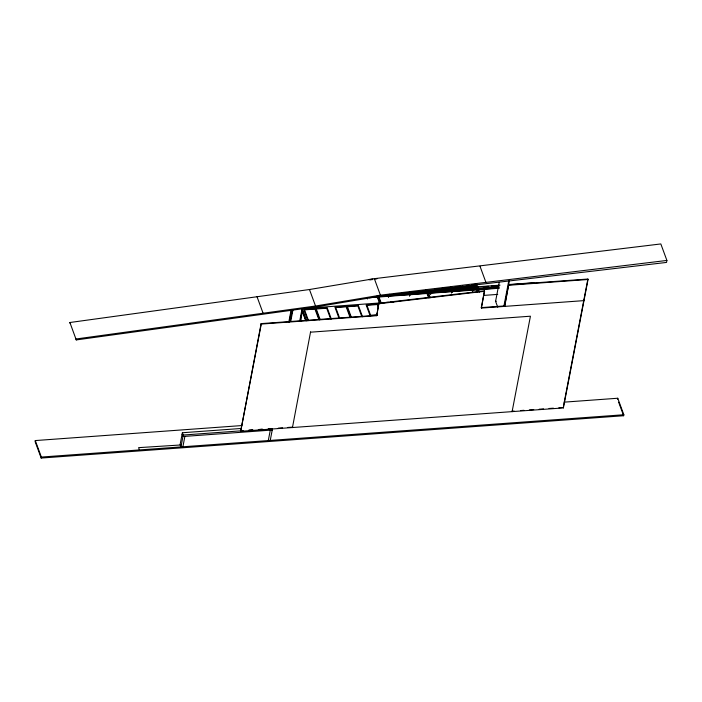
<?xml version="1.0" encoding="UTF-8"?>
<svg xmlns="http://www.w3.org/2000/svg" width="702" height="702" viewBox="0 0 702 702"><rect width="100%" height="100%" fill="white"/><g stroke="black" fill="none" stroke-linecap="round" stroke-linejoin="round"><path stroke-width="1.05" d="M241.83 425.561L35.293 440.566L35.1 441.558L41.172 458.055L623.639 415.733L623.832 414.75L617.76 398.245L564.215 402.141M41.172 458.055L41.357 457.063L35.293 440.566M182.388 432.748L180.098 444.647L180.94 446.937L183.231 435.038L182.388 432.748L241.181 428.474M182.889 446.797L184.88 436.381M261.109 323.613L261.276 324.07L376.737 315.681L378.861 303.273L484.503 290.821L481.282 307.616L504.58 305.923L504.747 306.379L508.634 284.793L587.881 279.036L588.048 279.493L563.39 407.915L240.689 431.282L261.109 323.613L377.579 315.216M240.689 431.282L261.276 324.07M288.812 321.981L291.076 310.187M289.259 322.341L291.734 309.433M290.145 321.472L292.418 309.643M290.725 321.428L292.997 309.6M268.287 440.593L270.288 430.168M270.226 440.444L272.516 428.553L268.155 428.869M299.631 321.481L302.106 308.608L388.434 302.334M300.158 321.446L302.255 310.512L306.037 320.796M310.609 331.713L292.444 427.606L292.278 427.149L287.969 427.448M376.737 315.681L378.861 303.273M389.61 294.357L388.425 297.472M389.408 295.779L389.689 294.357M409.828 292.418L410.003 292.822M406.467 292.637L410.468 292.374L409.459 295.937L410.547 292.365M411.363 292.778L411.205 292.26M431.598 290.839L431.493 292.716L430.58 294.401L430.414 293.945M432.414 291.251L432.248 290.795M452.088 289.759L451.904 289.364M452.632 289.312L451.535 292.883L452.799 289.768M452.448 291.198L452.72 289.777M473.569 289.663L473.323 289.206L472.578 291.356L473.841 288.241M474.324 287.732L474.499 288.136M475.482 286.741L475.561 286.302L441.848 288.75M583.818 300.166L583.985 300.623L481.449 308.073L484.503 290.821M497.727 307.151L495.586 301.325L499.227 282.38M503.878 306.248L508.731 280.975L509.38 280.932L504.527 306.195M563.425 406.388L587.881 279.036M617.567 399.236L617.76 398.245M666.9 260.442L666.523 262.425L380.23 296.156L315.347 307.011L76.264 339.926L69.902 322.508L309.468 289.522L374.341 278.668L660.828 243.945L666.9 260.442L380.414 295.173L315.54 306.019L75.974 339.005L76.264 339.926M379.606 303.44L379.843 302.544L379.668 303.431L377.123 296.516M414.092 292.085L414.18 291.637M414.671 292.041L414.768 291.602M426 291.216L426.684 290.76M438.487 290.312L438.583 289.865L437.908 290.347L437.434 289.066M450.386 287.1L449.815 289.487L449.341 288.206M450.394 289.443L450.965 287.057M462.872 286.188L461.723 288.619L461.249 287.337M462.302 288.575L462.407 288.162M475.017 284.336L474.315 287.302L473.631 287.759L473.157 286.477L473.657 284.389M474.219 287.715L474.315 287.302M462.293 286.232L461.819 288.18M474.438 284.38L473.727 287.311M369.226 279.835L372.578 279.185M409.529 295.937L410.196 293.796M451.368 292.427L451.614 292.874L452.36 290.733L452.527 291.19M473.402 289.206L472.411 290.891M379.027 303.729L484.67 291.277M374.745 279.027L376.913 278.87M372.648 279.405L369.322 279.422M370.305 279.756L372.472 279.598M471.56 284.845L473.727 284.687M459.231 286.864L463.566 286.548M465.742 286.39L473.332 285.837M441.944 288.346L444.112 288.189M447.367 287.952L473.402 286.056M435.266 289.005L437.443 288.847M441.777 288.531L447.2 288.136M450.456 287.899L455.879 287.504M459.134 287.267L473.236 286.249M435.337 289.224L439.698 288.908M447.218 288.794L449.394 288.636M455.914 288.162L460.258 287.846M465.698 287.451L468.954 287.215M458.494 288.189L460.679 288.031M477.07 286.837L500.008 285.17M508.748 284.538L533.88 282.713M449.921 289.075L450.5 289.031M476.482 287.206L478.667 287.048M483.037 286.732L488.504 286.328M491.777 286.091L497.244 285.696M411.907 292.243L476.035 287.583L428.123 291.505M508.801 285.258L588.048 279.493M394.427 293.954L396.604 293.796M399.859 293.559L425.947 291.663M387.636 294.673L389.821 294.515M394.191 294.199L499.078 286.574M382.02 295.858L498.92 287.364M373.482 297.043L499.122 287.917M369.041 297.709L499.061 288.259M367.295 298.534L367.392 298.999M390.628 302.176L393.901 301.939M483.511 295.428L497.718 294.392M377.264 295.533L380.133 303.51L381.344 303.378L378.422 295.445M495.586 301.325L496.235 301.281M376.851 314.803L370.603 315.259L366.944 305.309L377.36 304.554L378.457 307.537M310.775 332.169L530.431 316.207L512.1 411.644L511.933 411.188L514.118 411.03M183.231 435.038L243.111 430.686M248.561 430.291L252.913 429.975M258.354 429.58L262.715 429.264M520.665 410.556L523.938 410.31M529.396 409.915L533.757 409.599M539.215 409.205L543.576 408.889M549.034 408.494L553.395 408.178M558.853 407.774L562.126 407.537M272.227 430.028L182.941 436.521L182.099 434.231M181.037 444.954L138.592 447.648L139.435 449.938M41.357 457.063L623.832 414.75M381.01 302.465L380.896 303.352M380.133 303.51L381.423 303.422M240.523 430.817L242.681 430.668M249.149 430.212L252.387 429.975M258.854 429.519L262.083 429.291M268.559 428.834L271.788 428.597M278.264 428.141L282.573 427.834M618.637 402.149L623.639 415.733M563.215 407.458L563.39 407.915M479.992 266.225L486.056 282.722M476.509 284.24L479.431 292.172M476.395 285.275L477.474 288.215M475.351 284.328L477.904 291.269M474.868 284.38L477.755 292.216M481.282 307.616L481.449 308.073M430.879 290.83L430.87 290.891M427.676 290.751L430.229 297.692M427.185 290.768L429.712 297.63M426.149 289.847L429.071 297.78M425.658 289.873L428.545 297.718M374.341 278.668L380.414 295.173M378.65 297.411L380.449 302.308M378.571 306.019L377.843 304.045L366.128 304.896L370.121 315.76M376.772 314.136L376.939 314.601M362.522 316.769L358.362 305.467L334.933 307.169L339.092 318.471M361.776 316.558L357.88 305.967L347.464 306.721L351.36 317.313M346.648 306.318L350.807 317.62M350.061 317.409L346.165 306.818L335.749 307.573L339.645 318.164M331.326 319.033L327.167 307.73L303.738 309.433L307.897 320.735M330.581 318.822L326.684 308.231L316.269 308.994L320.165 319.577M309.468 289.522L315.54 306.019M315.452 308.582L319.612 319.884M318.866 319.673L314.97 309.082L304.554 309.845L308.45 320.428M302.106 308.608L306.555 320.709M305.51 320.13L302.325 311.469L300.798 319.419L301.509 321.34M300.535 319.454L301.29 321.507M257.029 296.744L263.101 313.241M69.902 322.508L70.191 323.429M431.519 290.847L431.414 292.725L431.519 290.847M474.42 285.758L474.385 286.39L474.42 285.758"/></g></svg>
